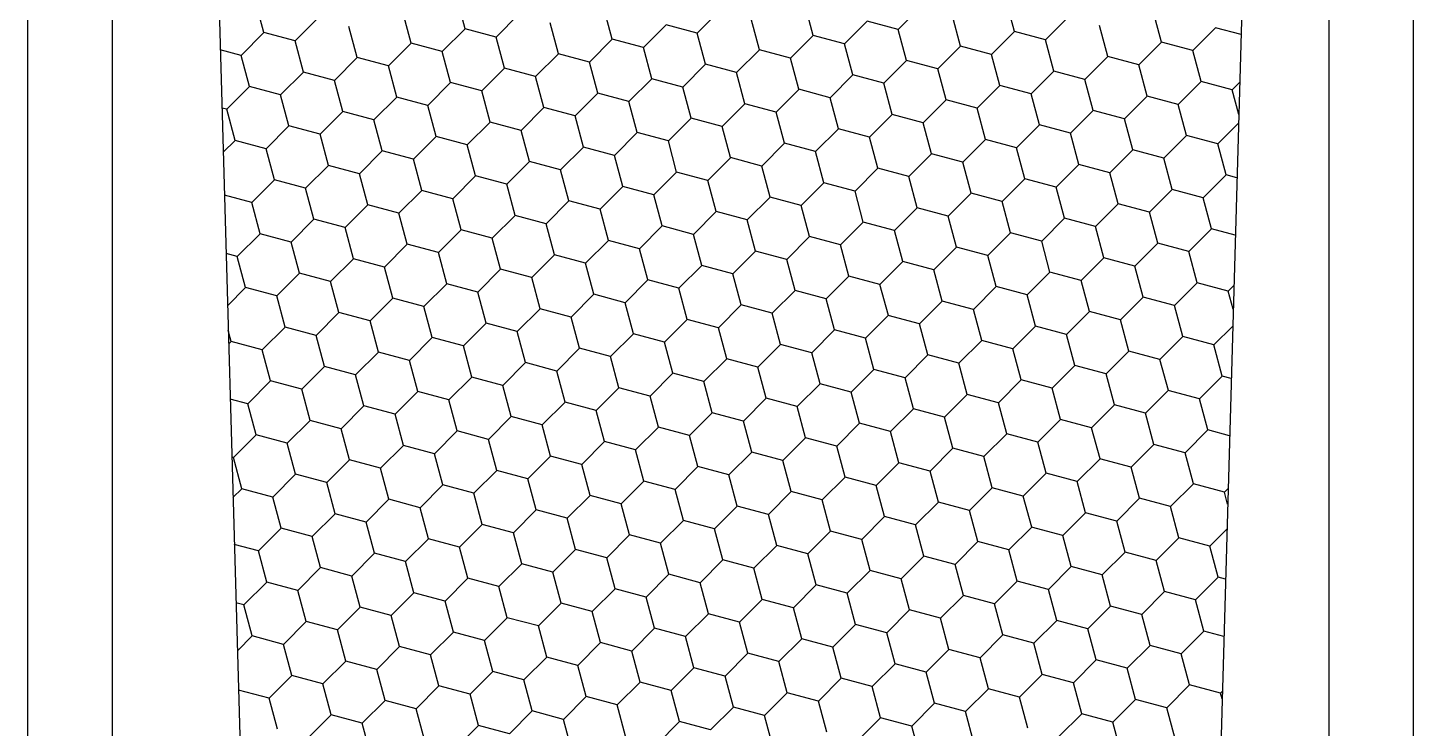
# Model space of a CAD drawing. Header units: inches. Extents: x 11.6 to 54.1, y 10.7 to 35.5.
# Drawn here: x 39.3392 to 39.6619, y 32.1733 to 32.3365 of the extents above; entities that cross this region are included whole.
import ezdxf

# ---------------------------------------------------------------- set-up
doc = ezdxf.new("R2010")
doc.units = ezdxf.units.IN
doc.header["$MEASUREMENT"] = 0
doc.layers.add('02', color=2, linetype='Continuous')

msp = doc.modelspace()

# ---------------------------------------------------------------- linework, layer by layer
at = {"layer": '02'}
for p, q in [((39.33919, 31.39859), (39.33919, 32.49815)), ((39.35887, 32.49815), (39.35887, 31.39859)), ((39.64216, 32.49815), (39.64216, 31.39859)), ((39.66185, 32.49815), (39.66185, 31.39859)), ((39.38183, 32.40782), (39.4052, 31.58882)), ((39.62381, 32.40782), (39.60045, 31.58882)), ((39.3942, 32.33531), (39.39225, 32.34256)), ((39.44102, 32.33621), (39.43908, 32.34346)), ((39.47531, 32.33375), (39.47336, 32.341)), ((39.52213, 32.33465), (39.52019, 32.3419)), ((39.54193, 32.33607), (39.54723, 32.34138)), ((39.56896, 32.33555), (39.56702, 32.3428)), ((39.40144, 32.33337), (39.40674, 32.33867)), ((39.42848, 32.33285), (39.42654, 32.3401)), ((39.44827, 32.33427), (39.45357, 32.33958)), ((39.46276, 32.33039), (39.46082, 32.33763)), ((39.4951, 32.33517), (39.5004, 32.34048)), ((39.50959, 32.33129), (39.50765, 32.33854)), ((39.52938, 32.33271), (39.53468, 32.33801)), ((39.54193, 32.33607), (39.53468, 32.33801)), ((39.55642, 32.33219), (39.55447, 32.33944)), ((39.57621, 32.33361), (39.58151, 32.33892)), ((39.60324, 32.33309), (39.6013, 32.34034)), ((39.38889, 32.33001), (39.3942, 32.33531)), ((39.40144, 32.33337), (39.3942, 32.33531)), ((39.41593, 32.32949), (39.41399, 32.33673)), ((39.43572, 32.33091), (39.44102, 32.33621)), ((39.44827, 32.33427), (39.44102, 32.33621)), ((39.48255, 32.33181), (39.48785, 32.33711)), ((39.4951, 32.33517), (39.48785, 32.33711)), ((39.49704, 32.32793), (39.4951, 32.33517)), ((39.51683, 32.32935), (39.52213, 32.33465)), ((39.52938, 32.33271), (39.52213, 32.33465)), ((39.54387, 32.32883), (39.54193, 32.33607)), ((39.56366, 32.33025), (39.56896, 32.33555)), ((39.57621, 32.33361), (39.56896, 32.33555)), ((39.5907, 32.32973), (39.58876, 32.33697)), ((39.61049, 32.33115), (39.61579, 32.33645)), ((39.62173, 32.33486), (39.61579, 32.33645)), ((39.38889, 32.33001), (39.38401, 32.33132)), ((39.40338, 32.32613), (39.40144, 32.33337)), ((39.42317, 32.32755), (39.42848, 32.33285)), ((39.43572, 32.33091), (39.42848, 32.33285)), ((39.45021, 32.32703), (39.44827, 32.33427)), ((39.47, 32.32845), (39.47531, 32.33375)), ((39.48255, 32.33181), (39.47531, 32.33375)), ((39.48449, 32.32457), (39.48255, 32.33181)), ((39.50428, 32.32599), (39.50959, 32.33129)), ((39.51683, 32.32935), (39.50959, 32.33129)), ((39.53132, 32.32547), (39.52938, 32.33271)), ((39.55111, 32.32689), (39.55642, 32.33219)), ((39.56366, 32.33025), (39.55642, 32.33219)), ((39.57815, 32.32637), (39.57621, 32.33361)), ((39.59794, 32.32779), (39.60324, 32.33309)), ((39.61049, 32.33115), (39.60324, 32.33309)), ((39.61243, 32.32391), (39.61049, 32.33115)), ((39.39083, 32.32276), (39.38889, 32.33001)), ((39.41063, 32.32419), (39.41593, 32.32949)), ((39.42317, 32.32755), (39.41593, 32.32949)), ((39.43766, 32.32367), (39.43572, 32.33091)), ((39.45745, 32.32509), (39.46276, 32.33039)), ((39.47, 32.32845), (39.46276, 32.33039)), ((39.47194, 32.3212), (39.47, 32.32845)), ((39.49174, 32.32262), (39.49704, 32.32793)), ((39.50428, 32.32599), (39.49704, 32.32793)), ((39.51877, 32.32211), (39.51683, 32.32935)), ((39.53856, 32.32353), (39.54387, 32.32883)), ((39.55111, 32.32689), (39.54387, 32.32883)), ((39.5656, 32.32301), (39.56366, 32.33025)), ((39.58539, 32.32443), (39.5907, 32.32973)), ((39.59794, 32.32779), (39.5907, 32.32973)), ((39.39808, 32.32082), (39.40338, 32.32613)), ((39.41063, 32.32419), (39.40338, 32.32613)), ((39.42511, 32.3203), (39.42317, 32.32755)), ((39.44491, 32.32172), (39.45021, 32.32703)), ((39.45745, 32.32509), (39.45021, 32.32703)), ((39.4594, 32.31784), (39.45745, 32.32509)), ((39.50622, 32.31874), (39.50428, 32.32599)), ((39.52602, 32.32016), (39.53132, 32.32547)), ((39.53856, 32.32353), (39.53132, 32.32547)), ((39.55305, 32.31964), (39.55111, 32.32689)), ((39.57285, 32.32106), (39.57815, 32.32637)), ((39.58539, 32.32443), (39.57815, 32.32637)), ((39.59988, 32.32054), (39.59794, 32.32779)), ((39.38553, 32.31746), (39.39083, 32.32276)), ((39.39808, 32.32082), (39.39083, 32.32276)), ((39.41257, 32.31694), (39.41063, 32.32419)), ((39.43236, 32.31836), (39.43766, 32.32367)), ((39.44491, 32.32172), (39.43766, 32.32367)), ((39.44685, 32.31448), (39.44491, 32.32172)), ((39.47919, 32.31926), (39.48449, 32.32457)), ((39.49174, 32.32263), (39.48449, 32.32457)), ((39.49368, 32.31538), (39.49174, 32.32263)), ((39.51347, 32.3168), (39.51877, 32.3221)), ((39.52602, 32.32016), (39.51877, 32.32211)), ((39.54051, 32.31628), (39.53856, 32.32353)), ((39.5603, 32.3177), (39.5656, 32.32301)), ((39.57285, 32.32106), (39.5656, 32.32301)), ((39.58733, 32.31718), (39.58539, 32.32443)), ((39.60713, 32.3186), (39.61243, 32.32391)), ((39.61967, 32.32197), (39.61243, 32.32391)), ((39.61967, 32.32197), (39.62141, 32.3237)), ((39.6212, 32.31627), (39.61967, 32.32197)), ((39.40002, 32.31358), (39.39808, 32.32082)), ((39.41981, 32.315), (39.42511, 32.3203)), ((39.43236, 32.31836), (39.42511, 32.3203)), ((39.4343, 32.31112), (39.43236, 32.31836)), ((39.46664, 32.3159), (39.47194, 32.3212)), ((39.47919, 32.31926), (39.47194, 32.3212)), ((39.48113, 32.31202), (39.47919, 32.31926)), ((39.50092, 32.31344), (39.50622, 32.31874)), ((39.51347, 32.3168), (39.50622, 32.31874)), ((39.52796, 32.31292), (39.52602, 32.32016)), ((39.54775, 32.31434), (39.55305, 32.31964)), ((39.5603, 32.3177), (39.55305, 32.31964)), ((39.57479, 32.31382), (39.57285, 32.32106)), ((39.59458, 32.31524), (39.59988, 32.32054)), ((39.60713, 32.3186), (39.59988, 32.32054)), ((39.60907, 32.31136), (39.60713, 32.3186)), ((39.38553, 32.31746), (39.3844, 32.31776)), ((39.38747, 32.31022), (39.38553, 32.31746)), ((39.40726, 32.31164), (39.41257, 32.31694)), ((39.41981, 32.315), (39.41257, 32.31694)), ((39.42175, 32.30776), (39.41981, 32.315)), ((39.45409, 32.31254), (39.4594, 32.31784)), ((39.46664, 32.3159), (39.4594, 32.31784)), ((39.46858, 32.30866), (39.46664, 32.3159)), ((39.48837, 32.31008), (39.49368, 32.31538)), ((39.50092, 32.31344), (39.49368, 32.31538)), ((39.51541, 32.30956), (39.51347, 32.3168)), ((39.5352, 32.31098), (39.54051, 32.31628)), ((39.54775, 32.31434), (39.54051, 32.31628)), ((39.56224, 32.31046), (39.5603, 32.3177)), ((39.58203, 32.31188), (39.58733, 32.31718)), ((39.59458, 32.31524), (39.58733, 32.31718)), ((39.59652, 32.308), (39.59458, 32.31524)), ((39.39472, 32.30828), (39.40002, 32.31358)), ((39.40726, 32.31164), (39.40002, 32.31358)), ((39.44154, 32.30918), (39.44685, 32.31448)), ((39.45409, 32.31254), (39.44685, 32.31448)), ((39.45603, 32.30529), (39.45409, 32.31254)), ((39.47583, 32.30672), (39.48113, 32.31202)), ((39.48837, 32.31008), (39.48113, 32.31202)), ((39.50286, 32.3062), (39.50092, 32.31344)), ((39.52265, 32.30762), (39.52796, 32.31292)), ((39.5352, 32.31098), (39.52796, 32.31292)), ((39.54969, 32.3071), (39.54775, 32.31434)), ((39.56948, 32.30852), (39.57479, 32.31382)), ((39.58203, 32.31188), (39.57479, 32.31382)), ((39.58397, 32.30463), (39.58203, 32.31188)), ((39.61631, 32.30942), (39.62114, 32.31425)), ((39.38469, 32.30744), (39.38747, 32.31022)), ((39.39472, 32.30828), (39.38747, 32.31022)), ((39.40921, 32.30439), (39.40726, 32.31164)), ((39.429, 32.30581), (39.4343, 32.31112)), ((39.44154, 32.30918), (39.4343, 32.31112)), ((39.44349, 32.30193), (39.44155, 32.30918)), ((39.46328, 32.30335), (39.46858, 32.30866)), ((39.47583, 32.30672), (39.46858, 32.30866)), ((39.49031, 32.30283), (39.48837, 32.31008)), ((39.51011, 32.30425), (39.51541, 32.30956)), ((39.52265, 32.30762), (39.51541, 32.30956)), ((39.53714, 32.30373), (39.5352, 32.31098)), ((39.55694, 32.30515), (39.56224, 32.31046)), ((39.56948, 32.30852), (39.56224, 32.31046)), ((39.60376, 32.30606), (39.60907, 32.31136)), ((39.61631, 32.30942), (39.60907, 32.31136)), ((39.61825, 32.30217), (39.61631, 32.30942)), ((39.39666, 32.30103), (39.39472, 32.30828)), ((39.41645, 32.30245), (39.42175, 32.30776)), ((39.429, 32.30581), (39.42175, 32.30776)), ((39.43094, 32.29857), (39.429, 32.30581)), ((39.47777, 32.29947), (39.47583, 32.30672)), ((39.49756, 32.30089), (39.50286, 32.30619)), ((39.51011, 32.30425), (39.50286, 32.3062)), ((39.5246, 32.30037), (39.52265, 32.30762)), ((39.54439, 32.30179), (39.54969, 32.3071)), ((39.55694, 32.30515), (39.54969, 32.3071)), ((39.57142, 32.30127), (39.56948, 32.30852)), ((39.59122, 32.30269), (39.59652, 32.308)), ((39.60376, 32.30606), (39.59652, 32.308)), ((39.60571, 32.29881), (39.60376, 32.30606)), ((39.4039, 32.29909), (39.4092, 32.30439)), ((39.41645, 32.30245), (39.4092, 32.30439)), ((39.41839, 32.29521), (39.41645, 32.30245)), ((39.45073, 32.29999), (39.45603, 32.30529)), ((39.46328, 32.30335), (39.45603, 32.30529)), ((39.46522, 32.29611), (39.46328, 32.30335)), ((39.48501, 32.29753), (39.49031, 32.30283)), ((39.49756, 32.30089), (39.49031, 32.30283)), ((39.51205, 32.29701), (39.51011, 32.30425)), ((39.53184, 32.29843), (39.53714, 32.30373)), ((39.54439, 32.30179), (39.53714, 32.30373)), ((39.55888, 32.29791), (39.55694, 32.30515)), ((39.57867, 32.29933), (39.58397, 32.30463)), ((39.59122, 32.30269), (39.58397, 32.30463)), ((39.59316, 32.29545), (39.59122, 32.30269)), ((39.61295, 32.29687), (39.61825, 32.30217)), ((39.62078, 32.3015), (39.61825, 32.30217)), ((39.39135, 32.29573), (39.39666, 32.30103)), ((39.4039, 32.29909), (39.39666, 32.30103)), ((39.40584, 32.29185), (39.4039, 32.29909)), ((39.43818, 32.29663), (39.44349, 32.30193)), ((39.45073, 32.29999), (39.44349, 32.30193)), ((39.45267, 32.29275), (39.45073, 32.29999)), ((39.47246, 32.29417), (39.47777, 32.29947)), ((39.48501, 32.29753), (39.47777, 32.29947)), ((39.4995, 32.29365), (39.49756, 32.30089)), ((39.51929, 32.29507), (39.5246, 32.30037)), ((39.53184, 32.29843), (39.5246, 32.30037)), ((39.54633, 32.29455), (39.54439, 32.30179)), ((39.56612, 32.29597), (39.57142, 32.30127)), ((39.57867, 32.29933), (39.57142, 32.30127)), ((39.58061, 32.29209), (39.57867, 32.29933)), ((39.39135, 32.29573), (39.38498, 32.29744)), ((39.3933, 32.28848), (39.39135, 32.29573)), ((39.42563, 32.29327), (39.43094, 32.29857)), ((39.43818, 32.29663), (39.43094, 32.29857)), ((39.44012, 32.28938), (39.43818, 32.29663)), ((39.45992, 32.29081), (39.46522, 32.29611)), ((39.47246, 32.29417), (39.46522, 32.29611)), ((39.48695, 32.29029), (39.48501, 32.29753)), ((39.50674, 32.29171), (39.51205, 32.29701)), ((39.51929, 32.29507), (39.51205, 32.29701)), ((39.53378, 32.29119), (39.53184, 32.29843)), ((39.55357, 32.29261), (39.55888, 32.29791)), ((39.56612, 32.29597), (39.55888, 32.29791)), ((39.56806, 32.28872), (39.56612, 32.29597)), ((39.6004, 32.29351), (39.60571, 32.29881)), ((39.61295, 32.29687), (39.60571, 32.29881)), ((39.61489, 32.28963), (39.61295, 32.29687)), ((39.41309, 32.2899), (39.41839, 32.29521)), ((39.42563, 32.29327), (39.41839, 32.29521)), ((39.42758, 32.28602), (39.42564, 32.29327)), ((39.44737, 32.28744), (39.45267, 32.29275)), ((39.45992, 32.29081), (39.45267, 32.29275)), ((39.47441, 32.28692), (39.47246, 32.29417)), ((39.4942, 32.28834), (39.4995, 32.29365)), ((39.50674, 32.29171), (39.4995, 32.29365)), ((39.52123, 32.28782), (39.51929, 32.29507)), ((39.54103, 32.28924), (39.54633, 32.29455)), ((39.55357, 32.29261), (39.54633, 32.29455)), ((39.55551, 32.28536), (39.55357, 32.29261)), ((39.58785, 32.29015), (39.59316, 32.29545)), ((39.6004, 32.29351), (39.59316, 32.29545)), ((39.60234, 32.28626), (39.6004, 32.29351)), ((39.40054, 32.28654), (39.40584, 32.29185)), ((39.41309, 32.2899), (39.40584, 32.29185)), ((39.41503, 32.28266), (39.41309, 32.2899)), ((39.43482, 32.28408), (39.44012, 32.28938)), ((39.44737, 32.28744), (39.44012, 32.28938)), ((39.46186, 32.28356), (39.45992, 32.29081)), ((39.48165, 32.28498), (39.48695, 32.29029)), ((39.4942, 32.28834), (39.48695, 32.29029)), ((39.50869, 32.28446), (39.50675, 32.29171)), ((39.52848, 32.28588), (39.53378, 32.29119)), ((39.54103, 32.28924), (39.53378, 32.29119)), ((39.54297, 32.282), (39.54103, 32.28924)), ((39.57531, 32.28678), (39.58061, 32.29209)), ((39.58785, 32.29015), (39.58061, 32.29209)), ((39.5898, 32.2829), (39.58785, 32.29015)), ((39.60959, 32.28432), (39.61489, 32.28963)), ((39.6204, 32.28815), (39.61489, 32.28963)), ((39.38799, 32.28318), (39.3933, 32.28848)), ((39.40054, 32.28654), (39.39329, 32.28848)), ((39.40248, 32.2793), (39.40054, 32.28654)), ((39.42227, 32.28072), (39.42758, 32.28602)), ((39.43482, 32.28408), (39.42758, 32.28602)), ((39.44931, 32.2802), (39.44737, 32.28744)), ((39.4691, 32.28162), (39.4744, 32.28692)), ((39.48165, 32.28498), (39.4744, 32.28692)), ((39.49614, 32.2811), (39.4942, 32.28834)), ((39.51593, 32.28252), (39.52123, 32.28782)), ((39.52848, 32.28588), (39.52123, 32.28782)), ((39.56276, 32.28342), (39.56806, 32.28872)), ((39.57531, 32.28678), (39.56806, 32.28872)), ((39.57725, 32.27954), (39.57531, 32.28678)), ((39.59704, 32.28096), (39.60234, 32.28626)), ((39.60959, 32.28432), (39.60234, 32.28626)), ((39.38799, 32.28318), (39.38537, 32.28388)), ((39.38993, 32.27594), (39.38799, 32.28318)), ((39.43676, 32.27684), (39.43482, 32.28408)), ((39.45655, 32.27826), (39.46186, 32.28356)), ((39.4691, 32.28162), (39.46186, 32.28356)), ((39.48359, 32.27774), (39.48165, 32.28498)), ((39.50338, 32.27916), (39.50869, 32.28446)), ((39.51593, 32.28252), (39.50869, 32.28446)), ((39.53042, 32.27864), (39.52848, 32.28588)), ((39.55021, 32.28006), (39.55551, 32.28536)), ((39.56276, 32.28342), (39.55551, 32.28536)), ((39.5647, 32.27618), (39.56276, 32.28342)), ((39.58449, 32.2776), (39.5898, 32.2829)), ((39.59704, 32.28096), (39.5898, 32.2829)), ((39.61153, 32.27708), (39.60959, 32.28432)), ((39.40973, 32.27736), (39.41503, 32.28266)), ((39.42227, 32.28072), (39.41503, 32.28266)), ((39.42421, 32.27347), (39.42227, 32.28072)), ((39.44401, 32.2749), (39.44931, 32.2802)), ((39.45655, 32.27826), (39.44931, 32.2802)), ((39.47104, 32.27438), (39.4691, 32.28162)), ((39.49083, 32.2758), (39.49614, 32.2811)), ((39.50338, 32.27916), (39.49614, 32.2811)), ((39.51787, 32.27528), (39.51593, 32.28252)), ((39.53766, 32.2767), (39.54297, 32.282)), ((39.55021, 32.28006), (39.54297, 32.282)), ((39.55215, 32.27281), (39.55021, 32.28006)), ((39.57194, 32.27424), (39.57725, 32.27954)), ((39.58449, 32.2776), (39.57725, 32.27954)), ((39.59898, 32.27372), (39.59704, 32.28096)), ((39.39718, 32.27399), (39.40248, 32.2793)), ((39.40972, 32.27736), (39.40248, 32.2793)), ((39.41167, 32.27011), (39.40973, 32.27736)), ((39.43146, 32.27153), (39.43676, 32.27684)), ((39.44401, 32.2749), (39.43676, 32.27684)), ((39.4585, 32.27101), (39.45655, 32.27826)), ((39.47829, 32.27243), (39.48359, 32.27774)), ((39.49083, 32.2758), (39.48359, 32.27774)), ((39.50532, 32.27191), (39.50338, 32.27916)), ((39.52512, 32.27333), (39.53042, 32.27864)), ((39.53766, 32.2767), (39.53042, 32.27864)), ((39.53961, 32.26945), (39.53766, 32.2767)), ((39.58643, 32.27035), (39.58449, 32.2776)), ((39.60623, 32.27177), (39.61153, 32.27708)), ((39.61877, 32.27514), (39.61153, 32.27708)), ((39.61877, 32.27514), (39.62006, 32.27643)), ((39.38571, 32.27171), (39.38993, 32.27594)), ((39.39718, 32.27399), (39.38993, 32.27594)), ((39.39912, 32.26675), (39.39718, 32.27399)), ((39.41891, 32.26817), (39.42421, 32.27347)), ((39.43146, 32.27153), (39.42421, 32.27347)), ((39.44595, 32.26765), (39.44401, 32.2749)), ((39.46574, 32.26907), (39.47104, 32.27438)), ((39.47829, 32.27243), (39.47104, 32.27438)), ((39.49278, 32.26855), (39.49084, 32.2758)), ((39.51257, 32.26997), (39.51787, 32.27528)), ((39.52512, 32.27334), (39.51787, 32.27528)), ((39.52706, 32.26609), (39.52512, 32.27334)), ((39.5594, 32.27087), (39.5647, 32.27618)), ((39.57194, 32.27424), (39.5647, 32.27618)), ((39.57389, 32.26699), (39.57195, 32.27424)), ((39.59368, 32.26841), (39.59898, 32.27372)), ((39.60623, 32.27177), (39.59898, 32.27372)), ((39.61991, 32.27091), (39.61877, 32.27514)), ((39.40636, 32.26481), (39.41167, 32.27011)), ((39.41891, 32.26817), (39.41167, 32.27011)), ((39.4334, 32.26429), (39.43146, 32.27153)), ((39.45319, 32.26571), (39.4585, 32.27101)), ((39.46574, 32.26907), (39.45849, 32.27101)), ((39.48023, 32.26519), (39.47829, 32.27243)), ((39.50002, 32.26661), (39.50532, 32.27191)), ((39.51257, 32.26997), (39.50532, 32.27191)), ((39.51451, 32.26273), (39.51257, 32.26997)), ((39.54685, 32.26751), (39.55215, 32.27281)), ((39.5594, 32.27087), (39.55215, 32.27281)), ((39.56134, 32.26363), (39.5594, 32.27087)), ((39.58113, 32.26505), (39.58643, 32.27035)), ((39.59368, 32.26841), (39.58643, 32.27035)), ((39.60817, 32.26453), (39.60623, 32.27177)), ((39.39382, 32.26145), (39.39912, 32.26675)), ((39.40636, 32.26481), (39.39912, 32.26675)), ((39.42085, 32.26093), (39.41891, 32.26817)), ((39.44064, 32.26235), (39.44595, 32.26765)), ((39.45319, 32.26571), (39.44595, 32.26765)), ((39.46768, 32.26183), (39.46574, 32.26907)), ((39.48747, 32.26325), (39.49278, 32.26855)), ((39.50002, 32.26661), (39.49278, 32.26855)), ((39.50196, 32.25937), (39.50002, 32.26661)), ((39.5343, 32.26415), (39.5396, 32.26945)), ((39.54685, 32.26751), (39.5396, 32.26945)), ((39.54879, 32.26027), (39.54685, 32.26751)), ((39.56858, 32.26169), (39.57389, 32.26699)), ((39.58113, 32.26505), (39.57389, 32.26699)), ((39.59562, 32.26117), (39.59368, 32.26841)), ((39.61541, 32.26259), (39.61979, 32.26697)), ((39.38657, 32.26339), (39.38588, 32.26598)), ((39.38597, 32.26278), (39.38657, 32.26339)), ((39.39382, 32.26145), (39.38657, 32.26339)), ((39.4083, 32.25756), (39.40636, 32.26481)), ((39.4281, 32.25899), (39.4334, 32.26429)), ((39.44064, 32.26235), (39.4334, 32.26429)), ((39.45513, 32.25847), (39.45319, 32.26571)), ((39.47493, 32.25989), (39.48023, 32.26519)), ((39.48747, 32.26325), (39.48023, 32.26519)), ((39.52175, 32.26079), (39.52706, 32.26609)), ((39.5343, 32.26415), (39.52706, 32.26609)), ((39.53624, 32.25691), (39.5343, 32.26415)), ((39.55603, 32.25833), (39.56134, 32.26363)), ((39.56858, 32.26169), (39.56134, 32.26363)), ((39.58307, 32.25781), (39.58113, 32.26505)), ((39.60286, 32.25923), (39.60817, 32.26453)), ((39.61541, 32.26259), (39.60817, 32.26453)), ((39.39576, 32.2542), (39.39382, 32.26145)), ((39.41555, 32.25562), (39.42085, 32.26093)), ((39.4281, 32.25899), (39.42085, 32.26093)), ((39.44259, 32.2551), (39.44064, 32.26235)), ((39.46238, 32.25652), (39.46768, 32.26183)), ((39.47492, 32.25989), (39.46768, 32.26183)), ((39.48941, 32.256), (39.48747, 32.26325)), ((39.50921, 32.25742), (39.51451, 32.26273)), ((39.52175, 32.26079), (39.51451, 32.26273)), ((39.5237, 32.25354), (39.52175, 32.26079)), ((39.54349, 32.25496), (39.54879, 32.26027)), ((39.55603, 32.25833), (39.54879, 32.26027)), ((39.57052, 32.25444), (39.56858, 32.26169)), ((39.59032, 32.25586), (39.59562, 32.26117)), ((39.60286, 32.25923), (39.59562, 32.26117)), ((39.61735, 32.25534), (39.61541, 32.26259)), ((39.403, 32.25226), (39.4083, 32.25756)), ((39.41555, 32.25562), (39.4083, 32.25756)), ((39.43004, 32.25174), (39.4281, 32.25899)), ((39.44983, 32.25316), (39.45513, 32.25847)), ((39.46238, 32.25652), (39.45513, 32.25847)), ((39.47687, 32.25264), (39.47493, 32.25989)), ((39.49666, 32.25406), (39.50196, 32.25937)), ((39.50921, 32.25743), (39.50196, 32.25937)), ((39.51115, 32.25018), (39.50921, 32.25743)), ((39.55798, 32.25108), (39.55604, 32.25833)), ((39.57777, 32.2525), (39.58307, 32.25781)), ((39.59032, 32.25586), (39.58307, 32.25781)), ((39.60481, 32.25198), (39.60286, 32.25923)), ((39.39045, 32.2489), (39.39576, 32.2542)), ((39.403, 32.25226), (39.39576, 32.2542)), ((39.41749, 32.24838), (39.41555, 32.25562)), ((39.43728, 32.2498), (39.44259, 32.2551)), ((39.44983, 32.25316), (39.44258, 32.2551)), ((39.46432, 32.24928), (39.46238, 32.25652)), ((39.48411, 32.2507), (39.48941, 32.256)), ((39.49666, 32.25406), (39.48941, 32.256)), ((39.4986, 32.24682), (39.49666, 32.25406)), ((39.53094, 32.2516), (39.53624, 32.2569)), ((39.54349, 32.25496), (39.53624, 32.25691)), ((39.54543, 32.24772), (39.54349, 32.25496)), ((39.56522, 32.24914), (39.57052, 32.25444)), ((39.57777, 32.2525), (39.57052, 32.25444)), ((39.59226, 32.24862), (39.59032, 32.25586)), ((39.61205, 32.25004), (39.61735, 32.25534)), ((39.61945, 32.25478), (39.61735, 32.25534)), ((39.40494, 32.24502), (39.403, 32.25226)), ((39.42473, 32.24644), (39.43004, 32.25174)), ((39.43728, 32.2498), (39.43004, 32.25174)), ((39.45177, 32.24592), (39.44983, 32.25316)), ((39.47156, 32.24734), (39.47687, 32.25264)), ((39.48411, 32.2507), (39.47687, 32.25264)), ((39.48605, 32.24346), (39.48411, 32.2507)), ((39.51839, 32.24824), (39.5237, 32.25354)), ((39.53094, 32.2516), (39.52369, 32.25354)), ((39.53288, 32.24436), (39.53094, 32.2516)), ((39.55267, 32.24578), (39.55798, 32.25108)), ((39.56522, 32.24914), (39.55798, 32.25108)), ((39.57971, 32.24526), (39.57777, 32.2525)), ((39.5995, 32.24668), (39.6048, 32.25198)), ((39.61205, 32.25004), (39.6048, 32.25198)), ((39.39045, 32.2489), (39.38633, 32.25)), ((39.39239, 32.24165), (39.39045, 32.2489)), ((39.41219, 32.24308), (39.41749, 32.24838)), ((39.42473, 32.24644), (39.41749, 32.24838)), ((39.43922, 32.24256), (39.43728, 32.2498)), ((39.45902, 32.24398), (39.46432, 32.24928)), ((39.47156, 32.24734), (39.46432, 32.24928)), ((39.4735, 32.24009), (39.47156, 32.24734)), ((39.50584, 32.24488), (39.51115, 32.25018)), ((39.51839, 32.24824), (39.51115, 32.25018)), ((39.52033, 32.241), (39.51839, 32.24824)), ((39.54013, 32.24242), (39.54543, 32.24772)), ((39.55267, 32.24578), (39.54543, 32.24772)), ((39.56716, 32.2419), (39.56522, 32.24914)), ((39.58695, 32.24332), (39.59226, 32.24862)), ((39.5995, 32.24668), (39.59226, 32.24862)), ((39.61399, 32.2428), (39.61205, 32.25004)), ((39.39964, 32.23971), (39.40494, 32.24502)), ((39.41219, 32.24308), (39.40494, 32.24502)), ((39.42668, 32.23919), (39.42473, 32.24644)), ((39.44647, 32.24061), (39.45177, 32.24592)), ((39.45902, 32.24398), (39.45177, 32.24592)), ((39.4933, 32.24152), (39.4986, 32.24682)), ((39.50584, 32.24488), (39.4986, 32.24682)), ((39.50779, 32.23763), (39.50584, 32.24488)), ((39.52758, 32.23905), (39.53288, 32.24436)), ((39.54012, 32.24242), (39.53288, 32.24436)), ((39.55461, 32.23853), (39.55267, 32.24578)), ((39.57441, 32.23995), (39.57971, 32.24526)), ((39.58695, 32.24332), (39.57971, 32.24526)), ((39.60144, 32.23943), (39.5995, 32.24668)), ((39.38709, 32.23635), (39.39239, 32.24165)), ((39.39964, 32.23971), (39.39239, 32.24165)), ((39.41413, 32.23583), (39.41219, 32.24308)), ((39.43392, 32.23725), (39.43922, 32.24256)), ((39.44647, 32.24061), (39.43922, 32.24256)), ((39.46096, 32.23673), (39.45902, 32.24398)), ((39.48075, 32.23815), (39.48605, 32.24346)), ((39.4933, 32.24152), (39.48605, 32.24346)), ((39.49524, 32.23427), (39.4933, 32.24152)), ((39.51503, 32.23569), (39.52033, 32.24099)), ((39.52758, 32.23905), (39.52033, 32.241)), ((39.54207, 32.23517), (39.54013, 32.24242)), ((39.56186, 32.23659), (39.56716, 32.2419)), ((39.57441, 32.23995), (39.56716, 32.2419)), ((39.5889, 32.23607), (39.58695, 32.24332)), ((39.60869, 32.23749), (39.61399, 32.2428)), ((39.61907, 32.24144), (39.61399, 32.2428)), ((39.40158, 32.23247), (39.39964, 32.23971)), ((39.42137, 32.23389), (39.42668, 32.23919)), ((39.43392, 32.23725), (39.42668, 32.23919)), ((39.44841, 32.23337), (39.44647, 32.24061)), ((39.4682, 32.23479), (39.4735, 32.24009)), ((39.48075, 32.23815), (39.4735, 32.24009)), ((39.48269, 32.23091), (39.48075, 32.23815)), ((39.50248, 32.23233), (39.50779, 32.23763)), ((39.51503, 32.23569), (39.50778, 32.23763)), ((39.52952, 32.23181), (39.52758, 32.23905)), ((39.54931, 32.23323), (39.55461, 32.23853)), ((39.56186, 32.23659), (39.55461, 32.23853)), ((39.57635, 32.23271), (39.57441, 32.23995)), ((39.59614, 32.23413), (39.60144, 32.23943)), ((39.60869, 32.23749), (39.60144, 32.23943)), ((39.38709, 32.23635), (39.38672, 32.23645)), ((39.38903, 32.22911), (39.38709, 32.23635)), ((39.40882, 32.23053), (39.41413, 32.23583)), ((39.42137, 32.23389), (39.41413, 32.23583)), ((39.43586, 32.23001), (39.43392, 32.23725)), ((39.45565, 32.23143), (39.46096, 32.23673)), ((39.4682, 32.23479), (39.46096, 32.23673)), ((39.47014, 32.22755), (39.4682, 32.23479)), ((39.51697, 32.22845), (39.51503, 32.23569)), ((39.53676, 32.22987), (39.54207, 32.23517)), ((39.54931, 32.23323), (39.54207, 32.23517)), ((39.5638, 32.22935), (39.56186, 32.23659)), ((39.58359, 32.23077), (39.5889, 32.23607)), ((39.59614, 32.23413), (39.58889, 32.23607)), ((39.61063, 32.23025), (39.60869, 32.23749)), ((39.39628, 32.22717), (39.40158, 32.23247)), ((39.40882, 32.23053), (39.40158, 32.23247)), ((39.42331, 32.22665), (39.42137, 32.23389)), ((39.44311, 32.22807), (39.44841, 32.23337)), ((39.45565, 32.23143), (39.44841, 32.23337)), ((39.45759, 32.22418), (39.45565, 32.23143)), ((39.48993, 32.22897), (39.49524, 32.23427)), ((39.50248, 32.23233), (39.49524, 32.23427)), ((39.50442, 32.22509), (39.50248, 32.23233)), ((39.52422, 32.22651), (39.52952, 32.23181)), ((39.53676, 32.22987), (39.52952, 32.23181)), ((39.55125, 32.22599), (39.54931, 32.23323)), ((39.57104, 32.22741), (39.57635, 32.23271)), ((39.58359, 32.23077), (39.57635, 32.23271)), ((39.59808, 32.22689), (39.59614, 32.23413)), ((39.38699, 32.22706), (39.38903, 32.22911)), ((39.39628, 32.22717), (39.38903, 32.22911)), ((39.41077, 32.22328), (39.40882, 32.23053)), ((39.43056, 32.2247), (39.43586, 32.23001)), ((39.44311, 32.22807), (39.43586, 32.23001)), ((39.44505, 32.22082), (39.44311, 32.22807)), ((39.47739, 32.22561), (39.48269, 32.23091)), ((39.48993, 32.22897), (39.48269, 32.23091)), ((39.49188, 32.22172), (39.48993, 32.22897)), ((39.51167, 32.22314), (39.51697, 32.22845)), ((39.52422, 32.22651), (39.51697, 32.22845)), ((39.5387, 32.22262), (39.53676, 32.22987)), ((39.5585, 32.22404), (39.5638, 32.22935)), ((39.57104, 32.22741), (39.5638, 32.22935)), ((39.58553, 32.22352), (39.58359, 32.23077)), ((39.60533, 32.22495), (39.61063, 32.23025)), ((39.61787, 32.22831), (39.61063, 32.23025)), ((39.61787, 32.22831), (39.61871, 32.22915)), ((39.61861, 32.22555), (39.61787, 32.22831)), ((39.39822, 32.21992), (39.39628, 32.22717)), ((39.41801, 32.22134), (39.42331, 32.22665)), ((39.43056, 32.2247), (39.42331, 32.22665)), ((39.4325, 32.21746), (39.43056, 32.2247)), ((39.46484, 32.22224), (39.47014, 32.22755)), ((39.47739, 32.22561), (39.47014, 32.22755)), ((39.47933, 32.21836), (39.47739, 32.22561)), ((39.49912, 32.21978), (39.50442, 32.22509)), ((39.51167, 32.22314), (39.50442, 32.22509)), ((39.52616, 32.21926), (39.52422, 32.22651)), ((39.54595, 32.22068), (39.55125, 32.22599)), ((39.5585, 32.22404), (39.55125, 32.22599)), ((39.57299, 32.22016), (39.57104, 32.22741)), ((39.59278, 32.22158), (39.59808, 32.22689)), ((39.60532, 32.22495), (39.59808, 32.22689)), ((39.60727, 32.2177), (39.60533, 32.22495)), ((39.40546, 32.21798), (39.41077, 32.22328)), ((39.41801, 32.22134), (39.41077, 32.22328)), ((39.45229, 32.21888), (39.45759, 32.22418)), ((39.46484, 32.22224), (39.45759, 32.22418)), ((39.46678, 32.215), (39.46484, 32.22224)), ((39.48657, 32.21642), (39.49188, 32.22172)), ((39.49912, 32.21978), (39.49188, 32.22172)), ((39.51361, 32.2159), (39.51167, 32.22314)), ((39.5334, 32.21732), (39.5387, 32.22262)), ((39.54595, 32.22068), (39.5387, 32.22262)), ((39.56044, 32.2168), (39.5585, 32.22404)), ((39.58023, 32.21822), (39.58553, 32.22352)), ((39.59278, 32.22158), (39.58553, 32.22352)), ((39.59472, 32.21434), (39.59278, 32.22158)), ((39.39291, 32.21462), (39.39822, 32.21992)), ((39.40546, 32.21798), (39.39822, 32.21992)), ((39.41995, 32.2141), (39.41801, 32.22134)), ((39.43974, 32.21552), (39.44505, 32.22082)), ((39.45229, 32.21888), (39.44505, 32.22082)), ((39.45423, 32.21164), (39.45229, 32.21888)), ((39.47402, 32.21306), (39.47933, 32.21836)), ((39.48657, 32.21642), (39.47933, 32.21836)), ((39.50106, 32.21254), (39.49912, 32.21978)), ((39.52085, 32.21396), (39.52616, 32.21926)), ((39.5334, 32.21732), (39.52616, 32.21926)), ((39.54789, 32.21344), (39.54595, 32.22068)), ((39.56768, 32.21486), (39.57299, 32.22016)), ((39.58023, 32.21822), (39.57298, 32.22016)), ((39.58217, 32.21098), (39.58023, 32.21822)), ((39.61451, 32.21576), (39.61844, 32.21969)), ((39.39291, 32.21462), (39.3873, 32.21612)), ((39.4074, 32.21074), (39.40546, 32.21798)), ((39.4272, 32.21216), (39.4325, 32.21746)), ((39.43974, 32.21552), (39.4325, 32.21746)), ((39.44168, 32.20827), (39.43974, 32.21552)), ((39.46148, 32.2097), (39.46678, 32.215)), ((39.47402, 32.21306), (39.46678, 32.215)), ((39.48851, 32.20918), (39.48657, 32.21642)), ((39.50831, 32.2106), (39.51361, 32.2159)), ((39.52085, 32.21396), (39.51361, 32.2159)), ((39.53534, 32.21008), (39.5334, 32.21732)), ((39.55513, 32.2115), (39.56044, 32.2168)), ((39.56768, 32.21486), (39.56044, 32.2168)), ((39.60196, 32.2124), (39.60727, 32.2177)), ((39.61451, 32.21576), (39.60727, 32.2177)), ((39.61645, 32.20852), (39.61451, 32.21576)), ((39.39486, 32.20737), (39.39291, 32.21462)), ((39.41465, 32.20879), (39.41995, 32.2141)), ((39.4272, 32.21216), (39.41995, 32.2141)), ((39.42914, 32.20491), (39.4272, 32.21216)), ((39.47597, 32.20581), (39.47402, 32.21306)), ((39.49576, 32.20723), (39.50106, 32.21254)), ((39.50831, 32.2106), (39.50106, 32.21254)), ((39.52279, 32.20671), (39.52085, 32.21396)), ((39.54259, 32.20813), (39.54789, 32.21344)), ((39.55513, 32.2115), (39.54789, 32.21344)), ((39.56962, 32.20761), (39.56768, 32.21486)), ((39.58942, 32.20904), (39.59472, 32.21434)), ((39.60196, 32.2124), (39.59472, 32.21434)), ((39.6039, 32.20515), (39.60196, 32.2124)), ((39.4021, 32.20543), (39.4074, 32.21074)), ((39.41465, 32.20879), (39.4074, 32.21074)), ((39.41659, 32.20155), (39.41465, 32.20879)), ((39.44893, 32.20633), (39.45423, 32.21164)), ((39.46148, 32.2097), (39.45423, 32.21164)), ((39.46342, 32.20245), (39.46148, 32.2097)), ((39.48321, 32.20387), (39.48851, 32.20918)), ((39.49576, 32.20723), (39.48851, 32.20918)), ((39.51025, 32.20335), (39.50831, 32.2106)), ((39.53004, 32.20477), (39.53534, 32.21008)), ((39.54259, 32.20814), (39.53534, 32.21008)), ((39.55708, 32.20425), (39.55513, 32.2115)), ((39.57687, 32.20567), (39.58217, 32.21098)), ((39.58942, 32.20904), (39.58217, 32.21098)), ((39.59136, 32.20179), (39.58942, 32.20904)), ((39.61115, 32.20321), (39.61645, 32.20852)), ((39.61811, 32.20807), (39.61645, 32.20852)), ((39.38955, 32.20207), (39.39486, 32.20737)), ((39.4021, 32.20543), (39.39486, 32.20737)), ((39.40404, 32.19819), (39.4021, 32.20543)), ((39.43638, 32.20297), (39.44168, 32.20827)), ((39.44893, 32.20633), (39.44168, 32.20827)), ((39.45087, 32.19909), (39.44893, 32.20633)), ((39.47066, 32.20051), (39.47597, 32.20581)), ((39.48321, 32.20387), (39.47597, 32.20581)), ((39.4977, 32.19999), (39.49576, 32.20723)), ((39.51749, 32.20141), (39.52279, 32.20671)), ((39.53004, 32.20477), (39.52279, 32.20671)), ((39.54453, 32.20089), (39.54259, 32.20814)), ((39.56432, 32.20231), (39.56962, 32.20761)), ((39.57687, 32.20567), (39.56962, 32.20761)), ((39.57881, 32.19843), (39.57687, 32.20567)), ((39.38955, 32.20207), (39.38768, 32.20257)), ((39.39149, 32.19483), (39.38955, 32.20207)), ((39.42383, 32.19961), (39.42914, 32.20491)), ((39.43638, 32.20297), (39.42914, 32.20491)), ((39.43832, 32.19573), (39.43638, 32.20297)), ((39.45811, 32.19715), (39.46342, 32.20245)), ((39.47066, 32.20051), (39.46342, 32.20245)), ((39.48515, 32.19663), (39.48321, 32.20387)), ((39.50494, 32.19805), (39.51025, 32.20335)), ((39.51749, 32.20141), (39.51025, 32.20335)), ((39.53198, 32.19753), (39.53004, 32.20477)), ((39.55177, 32.19895), (39.55708, 32.20425)), ((39.56432, 32.20231), (39.55708, 32.20425)), ((39.56626, 32.19507), (39.56432, 32.20231)), ((39.5986, 32.19985), (39.6039, 32.20515)), ((39.61115, 32.20321), (39.6039, 32.20515)), ((39.61309, 32.19597), (39.61115, 32.20321)), ((39.41129, 32.19625), (39.41659, 32.20155)), ((39.42383, 32.19961), (39.41659, 32.20155)), ((39.42577, 32.19236), (39.42383, 32.19961)), ((39.44557, 32.19379), (39.45087, 32.19909)), ((39.45811, 32.19715), (39.45087, 32.19909)), ((39.4726, 32.19327), (39.47066, 32.20051)), ((39.4924, 32.19469), (39.4977, 32.19999)), ((39.50494, 32.19805), (39.4977, 32.19999)), ((39.51943, 32.19417), (39.51749, 32.20141)), ((39.53922, 32.19559), (39.54453, 32.20089)), ((39.55177, 32.19895), (39.54453, 32.20089)), ((39.55371, 32.19171), (39.55177, 32.19895)), ((39.58605, 32.19649), (39.59136, 32.20179)), ((39.5986, 32.19985), (39.59136, 32.20179)), ((39.60054, 32.19261), (39.5986, 32.19985)), ((39.39874, 32.19288), (39.40404, 32.19819)), ((39.41129, 32.19625), (39.40404, 32.19819)), ((39.41323, 32.189), (39.41129, 32.19625)), ((39.43302, 32.19042), (39.43832, 32.19573)), ((39.44557, 32.19379), (39.43832, 32.19573)), ((39.46006, 32.1899), (39.45811, 32.19715)), ((39.47985, 32.19132), (39.48515, 32.19663)), ((39.4924, 32.19469), (39.48515, 32.19663)), ((39.50688, 32.1908), (39.50494, 32.19805)), ((39.52668, 32.19222), (39.53198, 32.19753)), ((39.53922, 32.19559), (39.53198, 32.19753)), ((39.57351, 32.19313), (39.57881, 32.19843)), ((39.58605, 32.19649), (39.57881, 32.19843)), ((39.58799, 32.18924), (39.58605, 32.19649)), ((39.60779, 32.19066), (39.61309, 32.19597)), ((39.61773, 32.19472), (39.61309, 32.19597)), ((39.38801, 32.19134), (39.39149, 32.19483)), ((39.39874, 32.19288), (39.39149, 32.19483)), ((39.40068, 32.18564), (39.39874, 32.19288)), ((39.44751, 32.18654), (39.44557, 32.19379)), ((39.4673, 32.18796), (39.4726, 32.19327)), ((39.47985, 32.19132), (39.4726, 32.19327)), ((39.49434, 32.18744), (39.4924, 32.19469)), ((39.51413, 32.18886), (39.51943, 32.19417)), ((39.52668, 32.19223), (39.51943, 32.19417)), ((39.54117, 32.18834), (39.53922, 32.19559)), ((39.56096, 32.18976), (39.56626, 32.19507)), ((39.57351, 32.19313), (39.56626, 32.19507)), ((39.57545, 32.18588), (39.57351, 32.19313)), ((39.59524, 32.1873), (39.60054, 32.19261)), ((39.60779, 32.19066), (39.60054, 32.19261)), ((39.42047, 32.18706), (39.42577, 32.19236)), ((39.43302, 32.19042), (39.42577, 32.19236)), ((39.43496, 32.18318), (39.43302, 32.19042)), ((39.45475, 32.1846), (39.46006, 32.1899)), ((39.4673, 32.18796), (39.46006, 32.1899)), ((39.48179, 32.18408), (39.47985, 32.19132)), ((39.50158, 32.1855), (39.50688, 32.1908)), ((39.51413, 32.18886), (39.50688, 32.1908)), ((39.52862, 32.18498), (39.52668, 32.19223)), ((39.54841, 32.1864), (39.55371, 32.1917)), ((39.56096, 32.18976), (39.55371, 32.19171)), ((39.5629, 32.18252), (39.56096, 32.18976)), ((39.58269, 32.18394), (39.58799, 32.18924)), ((39.59524, 32.1873), (39.58799, 32.18924)), ((39.60973, 32.18342), (39.60779, 32.19066)), ((39.40792, 32.1837), (39.41323, 32.189)), ((39.42047, 32.18706), (39.41323, 32.189)), ((39.42241, 32.17982), (39.42047, 32.18706)), ((39.4422, 32.18124), (39.44751, 32.18654)), ((39.45475, 32.1846), (39.44751, 32.18654)), ((39.46924, 32.18072), (39.4673, 32.18796)), ((39.48903, 32.18214), (39.49434, 32.18744)), ((39.50158, 32.1855), (39.49434, 32.18744)), ((39.51607, 32.18162), (39.51413, 32.18886)), ((39.53586, 32.18304), (39.54117, 32.18834)), ((39.54841, 32.1864), (39.54117, 32.18834)), ((39.55035, 32.17916), (39.54841, 32.1864)), ((39.59718, 32.18006), (39.59524, 32.1873)), ((39.39538, 32.18034), (39.40068, 32.18564)), ((39.40792, 32.1837), (39.40068, 32.18564)), ((39.40986, 32.17645), (39.40792, 32.1837)), ((39.42966, 32.17788), (39.43496, 32.18318)), ((39.4422, 32.18124), (39.43496, 32.18318)), ((39.45669, 32.17736), (39.45475, 32.1846)), ((39.47649, 32.17878), (39.48179, 32.18408)), ((39.48903, 32.18214), (39.48179, 32.18408)), ((39.50352, 32.17826), (39.50158, 32.1855)), ((39.52331, 32.17968), (39.52862, 32.18498)), ((39.53586, 32.18304), (39.52862, 32.18498)), ((39.5378, 32.1758), (39.53586, 32.18304)), ((39.57014, 32.18058), (39.57545, 32.18588)), ((39.58269, 32.18394), (39.57545, 32.18588)), ((39.58463, 32.1767), (39.58269, 32.18394)), ((39.60442, 32.17812), (39.60973, 32.18342)), ((39.61697, 32.18148), (39.60973, 32.18342)), ((39.39538, 32.18034), (39.38826, 32.18224)), ((39.39732, 32.17309), (39.39538, 32.18034)), ((39.41711, 32.17451), (39.42241, 32.17982)), ((39.42966, 32.17788), (39.42241, 32.17982)), ((39.44415, 32.17399), (39.4422, 32.18124)), ((39.46394, 32.17541), (39.46924, 32.18072)), ((39.47649, 32.17878), (39.46924, 32.18072)), ((39.49097, 32.17489), (39.48903, 32.18214)), ((39.51077, 32.17632), (39.51607, 32.18162)), ((39.52331, 32.17968), (39.51607, 32.18162)), ((39.52526, 32.17243), (39.52331, 32.17968)), ((39.5576, 32.17722), (39.5629, 32.18252)), ((39.57014, 32.18058), (39.5629, 32.18252)), ((39.57208, 32.17333), (39.57014, 32.18058)), ((39.59188, 32.17475), (39.59718, 32.18006)), ((39.60442, 32.17812), (39.59718, 32.18006)), ((39.61697, 32.18148), (39.61737, 32.18187)), ((39.61732, 32.18019), (39.61697, 32.18148)), ((39.40456, 32.17115), (39.40986, 32.17645)), ((39.41711, 32.17451), (39.40986, 32.17645)), ((39.4316, 32.17063), (39.42966, 32.17788)), ((39.45139, 32.17205), (39.45669, 32.17736)), ((39.46394, 32.17541), (39.45669, 32.17736)), ((39.47843, 32.17153), (39.47649, 32.17878)), ((39.49822, 32.17295), (39.50352, 32.17826)), ((39.51077, 32.17632), (39.50352, 32.17826)), ((39.51271, 32.16907), (39.51077, 32.17632)), ((39.54505, 32.17385), (39.55035, 32.17916)), ((39.5576, 32.17722), (39.55035, 32.17916)), ((39.55954, 32.16997), (39.5576, 32.17722)), ((39.57933, 32.17139), (39.58463, 32.1767)), ((39.59188, 32.17475), (39.58463, 32.1767)), ((39.60637, 32.17087), (39.60442, 32.17812)), ((39.41905, 32.16727), (39.41711, 32.17451)), ((39.43884, 32.16869), (39.44415, 32.17399)), ((39.45139, 32.17205), (39.44415, 32.17399)), ((39.46588, 32.16817), (39.46394, 32.17541)), ((39.48567, 32.16959), (39.49097, 32.17489)), ((39.49822, 32.17295), (39.49097, 32.17489)), ((39.5325, 32.17049), (39.5378, 32.17579)), ((39.54505, 32.17385), (39.5378, 32.1758)), ((39.54699, 32.16661), (39.54505, 32.17385)), ((39.59382, 32.16751), (39.59188, 32.17475))]:
    msp.add_line(p, q, dxfattribs=at)

doc.saveas('drawing.dxf')
